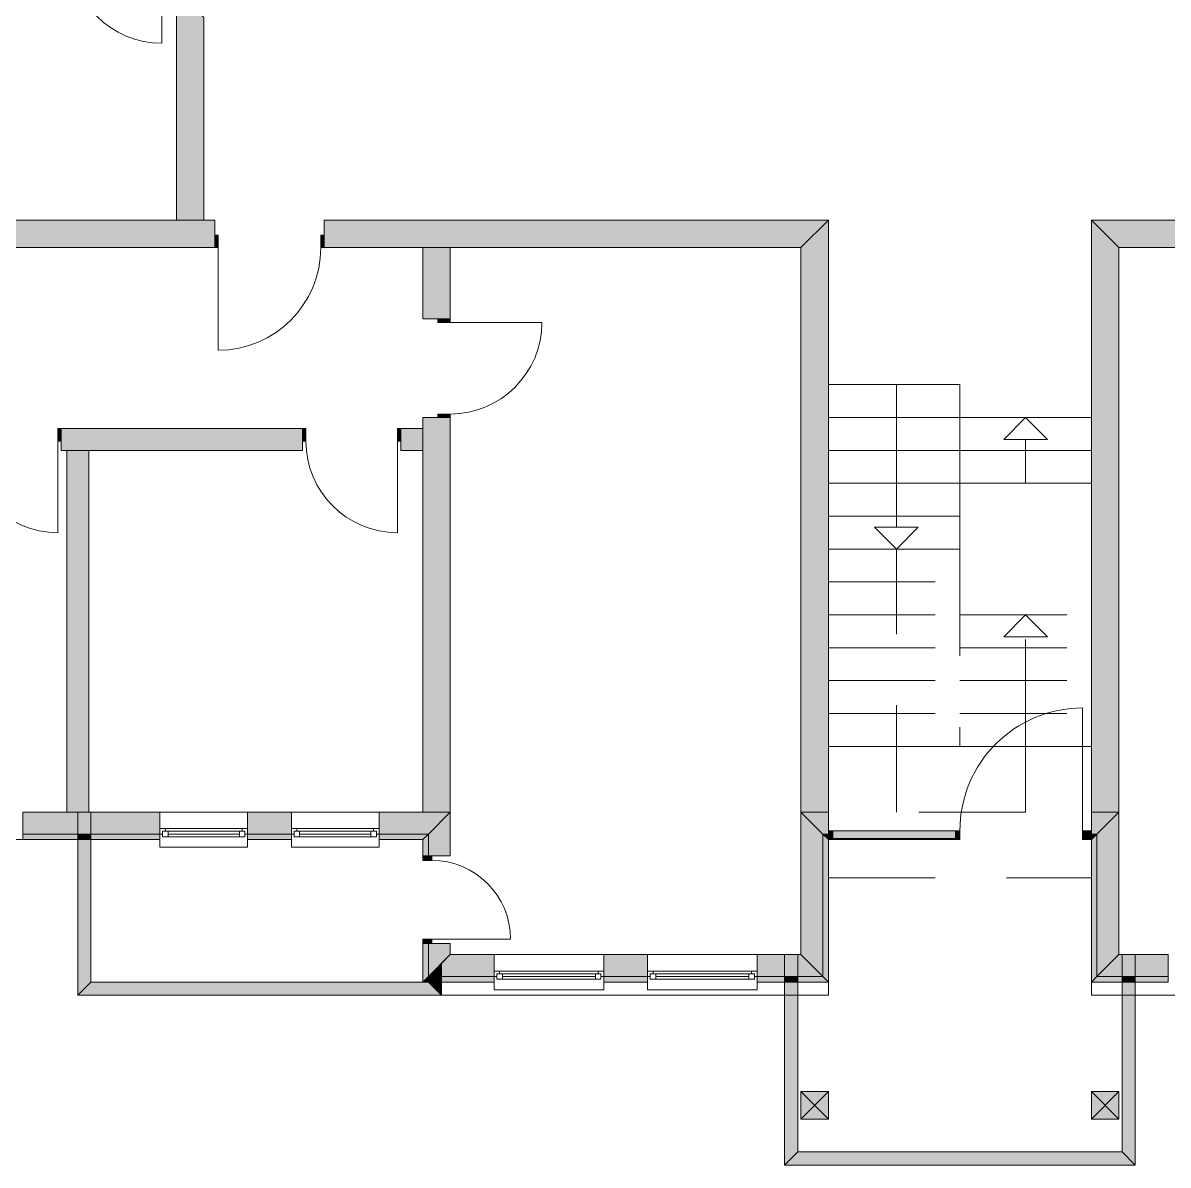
# Model space of a CAD drawing. Header units: feet. Extents: x 2583673 to 2624673, y -122443 to -93743.
# Drawn here: x 2597846 to 2601249, y -110501 to -107108 of the extents above; entities that cross this region are included whole.
import ezdxf

# ---------------------------------------------------------------- set-up
doc = ezdxf.new("R2010")
doc.units = ezdxf.units.FT
doc.header["$MEASUREMENT"] = 0
doc.linetypes.add('Long Dashed', pattern=[529.166651, 317.499995, -211.666656])
for name, color, linetype, lineweight in [('Columns_Pen_No__1', 7, 'Continuous', 5), ('Exterior walls_Pen_No__1', 7, 'Continuous', 5), ('Shell - Roof_Pen_No__1', 7, 'Continuous', 5), ('Structural - Bearing_Pen_No__1', 7, 'Continuous', 5)]:
    doc.layers.add(name, color=color, linetype=linetype, lineweight=lineweight)
doc.layers.add('Shell - Roof', color=7, linetype='Continuous')
doc.layers.add('Structural - Bearing_Pen_No__89', color=7, linetype='Continuous', lineweight=5, true_color=0x71cebe)

# ---------------------------------------------------------------- blocks, each defined once
blk = doc.blocks.new('Line_1', base_point=(2600825.3, -108476.1))
at = {"layer": 'Shell - Roof_Pen_No__1', "color": 7, "linetype": 'Continuous', "lineweight": 5}
for p, q in [((2600825.3, -108280.7), (2600760.2, -108345.9)), ((2600825.3, -108280.7), (2600890.5, -108345.9)), ((2600890.5, -108345.9), (2600760.2, -108345.9)), ((2600825.3, -108476.1), (2600825.3, -108345.9))]:
    blk.add_line(p, q, dxfattribs=at)
blk = doc.blocks.new('Line_2', base_point=(2600441.2, -108183))
at = {"layer": 'Shell - Roof_Pen_No__1', "color": 7, "linetype": 'Continuous', "lineweight": 5}
for p, q in [((2600441.2, -108183), (2600441.2, -108606.4)), ((2600441.2, -108671.5), (2600376.1, -108606.4)), ((2600376.1, -108606.4), (2600506.3, -108606.4)), ((2600441.2, -108671.5), (2600506.3, -108606.4))]:
    blk.add_line(p, q, dxfattribs=at)
blk = doc.blocks.new('Line_3', base_point=(2600825.3, -109257.6))
at = {"layer": 'Shell - Roof_Pen_No__1', "color": 7, "linetype": 'Continuous', "lineweight": 5}
for p, q in [((2600825.3, -108866.9), (2600760.2, -108932)), ((2600825.3, -108866.9), (2600890.5, -108932)), ((2600890.5, -108932), (2600760.2, -108932))]:
    blk.add_line(p, q, dxfattribs=at)
at = {"layer": 'Shell - Roof_Pen_No__1', "color": 7, "linetype": 'Long Dashed', "lineweight": 5}
blk.add_line((2600825.3, -109257.6), (2600825.3, -108932), dxfattribs=at)

msp = doc.modelspace()

# ---------------------------------------------------------------- hatches: boundary and pattern name
at = {"layer": 'Columns_Pen_No__1', "linetype": 'Continuous', "lineweight": 5}
for points in [[(2600157.8, -110364.7), (2600239.2, -110364.7), (2600239.2, -110283.3), (2600157.8, -110283.3)], [(2601020.7, -110364.7), (2601102.1, -110364.7), (2601102.1, -110283.3), (2601020.7, -110283.3)]]:
    msp.add_hatch(color=7, dxfattribs=at).paths.add_polyline_path(points)
at = {"layer": 'Exterior walls_Pen_No__1', "linetype": 'Continuous', "lineweight": 5}
for points in [[(2598301.8, -107010.8), (2598301.8, -107694.6), (2598383.2, -107694.6), (2598383.2, -107092.2)], [(2597064.4, -107694.6), (2597064.4, -107776), (2598415.7, -107776), (2598415.7, -107694.6)], [(2598741.4, -107694.6), (2598741.4, -107776), (2600157.8, -107776), (2600239.2, -107694.6)], [(2600239.2, -109453), (2600239.2, -107694.6), (2600157.8, -107776), (2600157.8, -109453)], [(2601102.1, -109453), (2601102.1, -107776), (2601020.7, -107694.6), (2601020.7, -109453)], [(2601020.7, -107694.6), (2601102.1, -107776), (2602518.6, -107776), (2602518.6, -107694.6)], [(2598415.7, -107776), (2598426.2, -107776), (2598426.2, -107738.6), (2598415.7, -107738.6)], [(2598741.4, -107738.6), (2598730.9, -107738.6), (2598730.9, -107776), (2598741.4, -107776)], [(2599115.8, -107776), (2599034.4, -107776), (2599034.4, -107987.7), (2599115.8, -107987.7)], [(2599115.8, -107987.7), (2599078.4, -107987.7), (2599078.4, -107998.1), (2599115.8, -107998.1)], [(2599078.4, -108280.7), (2599115.8, -108280.7), (2599115.8, -108270.3), (2599078.4, -108270.3)], [(2599115.8, -108280.7), (2599034.4, -108280.7), (2599034.4, -109453), (2599115.8, -109453)], [(2597959.9, -108350.7), (2597959.9, -108313.3), (2597949.4, -108313.3), (2597949.4, -108350.7)], [(2597959.9, -108313.3), (2597959.9, -108378.4), (2598676.2, -108378.4), (2598676.2, -108313.3)], [(2598676.2, -108313.3), (2598676.2, -108350.7), (2598686.7, -108350.7), (2598686.7, -108313.3)], [(2598969.3, -108350.7), (2598969.3, -108313.3), (2598958.9, -108313.3), (2598958.9, -108350.7)], [(2598969.3, -108313.3), (2598969.3, -108378.4), (2599034.4, -108378.4), (2599034.4, -108313.3)], [(2597976.1, -108378.4), (2597976.1, -109453), (2598041.3, -109453), (2598041.3, -108378.4)], [(2598008.7, -109453), (2597845.9, -109453), (2597845.9, -109501.8), (2597845.9, -109518.1), (2598008.7, -109518.1)], [(2598047.8, -109453), (2598008.7, -109453), (2598008.7, -109518.1), (2598047.8, -109518.1)], [(2598047.8, -109453), (2598047.8, -109518.1), (2598253, -109518.1), (2598253, -109501.8), (2598253, -109453)], [(2598513.5, -109453), (2598513.5, -109501.8), (2598513.5, -109518.1), (2598643.7, -109518.1), (2598643.7, -109501.8), (2598643.7, -109453)], [(2598904.2, -109501.8), (2598904.2, -109518.1), (2599050.7, -109518.1), (2599115.8, -109453), (2598904.2, -109453)], [(2599115.8, -109453), (2599050.7, -109518.1), (2599050.7, -109583.2), (2599115.8, -109583.2)], [(2600222.9, -109941.4), (2600222.9, -109518.1), (2600157.8, -109453), (2600157.8, -109876.3)], [(2600157.8, -109453), (2600222.9, -109518.1), (2600239.2, -109518.1), (2600239.2, -109453)], [(2601020.7, -109453), (2601020.7, -109518.1), (2601037, -109518.1), (2601102.1, -109453)], [(2601037, -109518.1), (2601037, -109941.4), (2601102.1, -109876.3), (2601102.1, -109453)], [(2597845.9, -109518.1), (2597845.9, -109534.4), (2598008.7, -109534.4), (2598008.7, -109518.1)], [(2598047.8, -109518.1), (2598008.7, -109518.1), (2598008.7, -109534.4), (2598047.8, -109534.4)], [(2598047.8, -109957.7), (2598047.8, -109534.4), (2598008.7, -109534.4), (2598008.7, -109996.8)], [(2598047.8, -109534.4), (2598253, -109534.4), (2598253, -109518.1), (2598047.8, -109518.1)], [(2598513.5, -109534.4), (2598643.7, -109534.4), (2598643.7, -109518.1), (2598513.5, -109518.1)], [(2598904.2, -109534.4), (2599034.4, -109534.4), (2599050.7, -109518.1), (2598904.2, -109518.1)], [(2599034.4, -109534.4), (2599034.4, -109583.2), (2599050.7, -109583.2), (2599050.7, -109518.1)], [(2600239.2, -109957.7), (2600239.2, -109534.4), (2600222.9, -109518.1), (2600222.9, -109941.4)], [(2600239.2, -109518.1), (2600222.9, -109518.1), (2600239.2, -109534.4)], [(2600239.2, -109534.4), (2600252.3, -109534.4), (2600252.3, -109508.3), (2600239.2, -109508.3)], [(2600252.3, -109531.1), (2600616.9, -109531.1), (2600616.9, -109508.3), (2600252.3, -109508.3)], [(2600252.3, -109534.4), (2600616.9, -109534.4), (2600616.9, -109531.1), (2600252.3, -109531.1)], [(2600616.9, -109508.3), (2600616.9, -109534.4), (2600629.9, -109534.4), (2600629.9, -109529.6), (2600629.9, -109521.4), (2600629.9, -109508.3)], [(2600994.6, -109508.3), (2600994.6, -109521.4), (2600994.6, -109529.6), (2600994.6, -109534.4), (2601007.7, -109534.4), (2601007.7, -109508.3)], [(2601007.7, -109531.1), (2601007.7, -109508.3), (2601007.7, -109508.3), (2601007.7, -109531.1)], [(2601007.7, -109534.4), (2601020.7, -109534.4), (2601020.7, -109508.3), (2601007.7, -109508.3)], [(2601007.7, -109534.4), (2601007.7, -109531.1), (2601007.7, -109531.1), (2601007.7, -109534.4)], [(2601037, -109518.1), (2601020.7, -109518.1), (2601020.7, -109534.4)], [(2601020.7, -109534.4), (2601020.7, -109957.7), (2601037, -109941.4), (2601037, -109518.1)], [(2599034.4, -109583.2), (2599034.4, -109596.3), (2599060.5, -109596.3), (2599060.5, -109583.2)], [(2599034.4, -109830.7), (2599034.4, -109843.7), (2599060.5, -109843.7), (2599060.5, -109830.7)], [(2599034.4, -109957.7), (2599050.7, -109941.4), (2599050.7, -109843.7), (2599034.4, -109843.7)], [(2599050.7, -109843.7), (2599050.7, -109941.4), (2599115.8, -109876.3), (2599115.8, -109843.7)], [(2599050.7, -109941.4), (2599089.8, -109941.4), (2599089.8, -109902.3)], [(2599089.8, -109902.3), (2599089.8, -109941.4), (2599246.1, -109941.4), (2599246.1, -109925.1), (2599246.1, -109876.3), (2599115.8, -109876.3)], [(2599571.7, -109941.4), (2599701.9, -109941.4), (2599701.9, -109925.1), (2599701.9, -109876.3), (2599571.7, -109876.3), (2599571.7, -109925.1)], [(2600027.6, -109876.3), (2600027.6, -109925.1), (2600027.6, -109941.4), (2600109, -109941.4), (2600109, -109876.3)], [(2600148.1, -109876.3), (2600109, -109876.3), (2600109, -109941.4), (2600148.1, -109941.4)], [(2600148.1, -109941.4), (2600222.9, -109941.4), (2600157.8, -109876.3), (2600148.1, -109876.3)], [(2601111.9, -109876.3), (2601102.1, -109876.3), (2601037, -109941.4), (2601111.9, -109941.4)], [(2601151, -109876.3), (2601111.9, -109876.3), (2601111.9, -109941.4), (2601151, -109941.4)], [(2601151, -109876.3), (2601151, -109941.4), (2601248.7, -109941.4), (2601248.7, -109925.1), (2601248.7, -109876.3)], [(2599050.7, -109941.4), (2599034.4, -109957.7), (2599050.7, -109957.7)], [(2599089.8, -109941.4), (2599050.7, -109941.4), (2599050.7, -109957.7), (2599089.8, -109957.7)], [(2599089.8, -109941.4), (2599089.8, -109957.7), (2599246.1, -109957.7), (2599246.1, -109941.4)], [(2599571.7, -109941.4), (2599571.7, -109957.7), (2599701.9, -109957.7), (2599701.9, -109941.4)], [(2600027.6, -109957.7), (2600109, -109957.7), (2600109, -109941.4), (2600027.6, -109941.4)], [(2600148.1, -109941.4), (2600109, -109941.4), (2600109, -109957.7), (2600148.1, -109957.7)], [(2600148.1, -109957.7), (2600239.2, -109957.7), (2600222.9, -109941.4), (2600148.1, -109941.4)], [(2601111.9, -109941.4), (2601037, -109941.4), (2601020.7, -109957.7), (2601111.9, -109957.7)], [(2601151, -109941.4), (2601111.9, -109941.4), (2601111.9, -109957.7), (2601151, -109957.7)], [(2601151, -109941.4), (2601151, -109957.7), (2601248.7, -109957.7), (2601248.7, -109941.4)], [(2599050.7, -109957.7), (2598047.8, -109957.7), (2598008.7, -109996.8), (2599089.8, -109996.8)], [(2599050.7, -109957.7), (2599089.8, -109996.8), (2599089.8, -109957.7)], [(2600109, -109957.7), (2600109, -110501.5), (2600148.1, -110462.4), (2600148.1, -109957.7)], [(2601151, -110501.5), (2601151, -109957.7), (2601111.9, -109957.7), (2601111.9, -110462.4)], [(2600148.1, -110462.4), (2601111.9, -110462.4), (2601151, -110501.5), (2600109, -110501.5)]]:
    msp.add_hatch(color=7, dxfattribs=at).paths.add_polyline_path(points)

# ---------------------------------------------------------------- linework, layer by layer
at = {"layer": 'Columns_Pen_No__1', "color": 7, "linetype": 'Continuous', "lineweight": 5}
for p, q in [((2600157.8, -110364.7), (2600239.2, -110283.3)), ((2600239.2, -110364.7), (2600157.8, -110283.3)), ((2601020.7, -110364.7), (2601102.1, -110283.3)), ((2601102.1, -110364.7), (2601020.7, -110283.3))]:
    msp.add_line(p, q, dxfattribs=at)
at = {"layer": 'Columns_Pen_No__1', "color": 7, "linetype": 'Continuous', "lineweight": 5, "flags": 128}
for points in [[(2600157.8, -110364.7), (2600239.2, -110364.7), (2600239.2, -110283.3), (2600157.8, -110283.3)], [(2601020.7, -110364.7), (2601102.1, -110364.7), (2601102.1, -110283.3), (2601020.7, -110283.3)]]:
    msp.add_lwpolyline(points, close=True, dxfattribs=at)
at = {"layer": 'Columns_Pen_No__1', "color": 7, "linetype": 'Continuous', "lineweight": 5}
for points in [[(2600157.8, -110364.7), (2600239.2, -110364.7), (2600239.2, -110283.3), (2600157.8, -110283.3)], [(2601020.7, -110364.7), (2601102.1, -110364.7), (2601102.1, -110283.3), (2601020.7, -110283.3)]]:
    msp.add_lwpolyline(points, close=True, dxfattribs=at)
at = {"layer": 'Exterior walls_Pen_No__1', "color": 7, "linetype": 'Continuous', "lineweight": 5}
for p, q in [((2598258.8, -106896.8), (2598258.8, -107169.1)), ((2598415.7, -107738.6), (2598415.7, -107694.6)), ((2598415.7, -107738.6), (2598415.7, -107694.6)), ((2598741.4, -107738.6), (2598741.4, -107694.6)), ((2598741.4, -107738.6), (2598741.4, -107694.6)), ((2598415.7, -107776), (2598415.7, -107738.6)), ((2598426.2, -107738.6), (2598415.7, -107738.6)), ((2598415.7, -107738.6), (2598415.7, -107776)), ((2598415.7, -107776), (2598415.7, -107738.6)), ((2598415.7, -107776), (2598415.7, -107738.6)), ((2598426.2, -107776), (2598426.2, -107738.6)), ((2598741.4, -107738.6), (2598730.9, -107738.6)), ((2598730.9, -107738.6), (2598730.9, -107776)), ((2598741.4, -107776), (2598741.4, -107738.6)), ((2598741.4, -107776), (2598741.4, -107738.6)), ((2598741.4, -107776), (2598741.4, -107738.6)), ((2598741.4, -107776), (2598741.4, -107738.6)), ((2598415.7, -107776), (2598426.2, -107776)), ((2598426.2, -107776), (2598426.2, -108080.8)), ((2598730.9, -107776), (2598741.4, -107776)), ((2599078.4, -107987.7), (2599034.4, -107987.7)), ((2599078.4, -107987.7), (2599034.4, -107987.7)), ((2599115.8, -107987.7), (2599078.4, -107987.7)), ((2599078.4, -107998.1), (2599078.4, -107987.7)), ((2599078.4, -107987.7), (2599115.8, -107987.7)), ((2599115.8, -107987.7), (2599078.4, -107987.7)), ((2599115.8, -107987.7), (2599078.4, -107987.7)), ((2599115.8, -107998.1), (2599078.4, -107998.1)), ((2599115.8, -107987.7), (2599115.8, -107998.1)), ((2599115.8, -107998.1), (2599388, -107998.1)), ((2599078.4, -108280.7), (2599078.4, -108270.3)), ((2599078.4, -108270.3), (2599115.8, -108270.3)), ((2599115.8, -108270.3), (2599115.8, -108280.7)), ((2599078.4, -108280.7), (2599034.4, -108280.7)), ((2599078.4, -108280.7), (2599034.4, -108280.7)), ((2599115.8, -108280.7), (2599078.4, -108280.7)), ((2599115.8, -108280.7), (2599078.4, -108280.7)), ((2599115.8, -108280.7), (2599078.4, -108280.7)), ((2599115.8, -108280.7), (2599078.4, -108280.7)), ((2597949.4, -108350.7), (2597949.4, -108313.3)), ((2597949.4, -108313.3), (2597959.9, -108313.3)), ((2597959.9, -108313.3), (2597959.9, -108350.7)), ((2597959.9, -108313.3), (2597959.9, -108350.7)), ((2597959.9, -108313.3), (2597959.9, -108350.7)), ((2597959.9, -108313.3), (2597959.9, -108350.7)), ((2598676.2, -108313.3), (2598676.2, -108350.7)), ((2598676.2, -108313.3), (2598686.7, -108313.3)), ((2598676.2, -108350.7), (2598676.2, -108313.3)), ((2598676.2, -108313.3), (2598676.2, -108350.7)), ((2598676.2, -108313.3), (2598676.2, -108350.7)), ((2598686.7, -108313.3), (2598686.7, -108350.7)), ((2598958.9, -108350.7), (2598958.9, -108313.3)), ((2598958.9, -108313.3), (2598969.3, -108313.3)), ((2598969.3, -108313.3), (2598969.3, -108350.7)), ((2598969.3, -108313.3), (2598969.3, -108350.7)), ((2598969.3, -108313.3), (2598969.3, -108350.7)), ((2598969.3, -108313.3), (2598969.3, -108350.7)), ((2597959.9, -108350.7), (2597949.4, -108350.7)), ((2597949.4, -108350.7), (2597949.4, -108623)), ((2597959.9, -108350.7), (2597959.9, -108378.4)), ((2597959.9, -108350.7), (2597959.9, -108378.4)), ((2598676.2, -108350.7), (2598676.2, -108378.4)), ((2598686.7, -108350.7), (2598676.2, -108350.7)), ((2598676.2, -108350.7), (2598676.2, -108378.4)), ((2598969.3, -108350.7), (2598958.9, -108350.7)), ((2598958.9, -108350.7), (2598958.9, -108623)), ((2598969.3, -108350.7), (2598969.3, -108378.4)), ((2598969.3, -108350.7), (2598969.3, -108378.4)), ((2600994.6, -109508.3), (2600994.6, -109143.6)), ((2598253, -109501.8), (2598253, -109453)), ((2598513.5, -109453), (2598253, -109453)), ((2598253, -109501.8), (2598253, -109453)), ((2598513.5, -109501.8), (2598513.5, -109453)), ((2598513.5, -109501.8), (2598513.5, -109453)), ((2598643.7, -109501.8), (2598643.7, -109453)), ((2598904.2, -109453), (2598643.7, -109453)), ((2598643.7, -109501.8), (2598643.7, -109453)), ((2598904.2, -109501.8), (2598904.2, -109453)), ((2598904.2, -109501.8), (2598904.2, -109453)), ((2600239.2, -109508.3), (2600239.2, -109453)), ((2600239.2, -109508.3), (2600239.2, -109453)), ((2601020.7, -109508.3), (2601020.7, -109453)), ((2601020.7, -109508.3), (2601020.7, -109453)), ((2597845.9, -109518.1), (2598008.7, -109518.1)), ((2598008.7, -109518.1), (2598008.7, -109534.4)), ((2598008.7, -109518.1), (2598008.7, -109534.4)), ((2598047.8, -109534.4), (2598047.8, -109518.1)), ((2598047.8, -109518.1), (2598253, -109518.1)), ((2598047.8, -109534.4), (2598047.8, -109518.1)), ((2598253, -109518.1), (2598253, -109501.8)), ((2598253, -109501.8), (2598269.3, -109501.8)), ((2598253, -109518.1), (2598253, -109501.8)), ((2598253, -109518.1), (2598253, -109501.8)), ((2598253, -109534.4), (2598253, -109518.1)), ((2598261.1, -109518.1), (2598253, -109518.1)), ((2598253, -109534.4), (2598253, -109518.1)), ((2598253, -109557.2), (2598253, -109534.4)), ((2598269.3, -109510), (2598261.1, -109510)), ((2598261.1, -109510), (2598261.1, -109518.1)), ((2598261.1, -109510), (2598277.4, -109510)), ((2598261.1, -109526.2), (2598261.1, -109510)), ((2598277.4, -109526.2), (2598261.1, -109526.2)), ((2598269.3, -109501.8), (2598269.3, -109510)), ((2598269.3, -109501.8), (2598497.2, -109501.8)), ((2598277.4, -109510), (2598277.4, -109526.2)), ((2598277.4, -109510), (2598489.1, -109510)), ((2598489.1, -109518.1), (2598277.4, -109518.1)), ((2598489.1, -109526.2), (2598277.4, -109526.2)), ((2598489.1, -109526.2), (2598277.4, -109526.2)), ((2598489.1, -109526.2), (2598489.1, -109510)), ((2598489.1, -109510), (2598505.3, -109510)), ((2598505.3, -109526.2), (2598489.1, -109526.2)), ((2598497.2, -109510), (2598497.2, -109501.8)), ((2598497.2, -109501.8), (2598513.5, -109501.8)), ((2598505.3, -109510), (2598497.2, -109510)), ((2598505.3, -109518.1), (2598505.3, -109510)), ((2598505.3, -109510), (2598505.3, -109526.2)), ((2598513.5, -109518.1), (2598505.3, -109518.1)), ((2598513.5, -109518.1), (2598513.5, -109501.8)), ((2598513.5, -109518.1), (2598513.5, -109501.8)), ((2598513.5, -109518.1), (2598513.5, -109501.8)), ((2598513.5, -109518.1), (2598643.7, -109518.1)), ((2598513.5, -109534.4), (2598513.5, -109518.1)), ((2598513.5, -109534.4), (2598513.5, -109518.1)), ((2598513.5, -109534.4), (2598513.5, -109557.2)), ((2598643.7, -109518.1), (2598643.7, -109501.8)), ((2598643.7, -109501.8), (2598660, -109501.8)), ((2598643.7, -109518.1), (2598643.7, -109501.8)), ((2598643.7, -109518.1), (2598643.7, -109501.8)), ((2598643.7, -109534.4), (2598643.7, -109518.1)), ((2598651.9, -109518.1), (2598643.7, -109518.1)), ((2598643.7, -109534.4), (2598643.7, -109518.1)), ((2598643.7, -109557.2), (2598643.7, -109534.4)), ((2598660, -109510), (2598651.9, -109510)), ((2598651.9, -109510), (2598651.9, -109518.1)), ((2598651.9, -109510), (2598668.2, -109510)), ((2598651.9, -109526.2), (2598651.9, -109510)), ((2598668.2, -109526.2), (2598651.9, -109526.2)), ((2598660, -109501.8), (2598660, -109510)), ((2598660, -109501.8), (2598888, -109501.8)), ((2598668.2, -109510), (2598668.2, -109526.2)), ((2598668.2, -109510), (2598879.8, -109510)), ((2598879.8, -109518.1), (2598668.2, -109518.1)), ((2598879.8, -109526.2), (2598668.2, -109526.2)), ((2598879.8, -109526.2), (2598668.2, -109526.2)), ((2598879.8, -109526.2), (2598879.8, -109510)), ((2598879.8, -109510), (2598896.1, -109510)), ((2598896.1, -109526.2), (2598879.8, -109526.2)), ((2598888, -109510), (2598888, -109501.8)), ((2598888, -109501.8), (2598904.2, -109501.8)), ((2598896.1, -109510), (2598888, -109510)), ((2598896.1, -109518.1), (2598896.1, -109510)), ((2598896.1, -109510), (2598896.1, -109526.2)), ((2598904.2, -109518.1), (2598896.1, -109518.1)), ((2598904.2, -109518.1), (2598904.2, -109501.8)), ((2598904.2, -109518.1), (2598904.2, -109501.8)), ((2598904.2, -109518.1), (2598904.2, -109501.8)), ((2598904.2, -109518.1), (2599050.7, -109518.1)), ((2598904.2, -109534.4), (2598904.2, -109518.1)), ((2598904.2, -109534.4), (2598904.2, -109518.1)), ((2598904.2, -109534.4), (2598904.2, -109557.2)), ((2599050.7, -109518.1), (2599050.7, -109583.2)), ((2600222.9, -109941.4), (2600222.9, -109518.1)), ((2600222.9, -109518.1), (2600239.2, -109518.1)), ((2600239.2, -109518.1), (2600239.2, -109508.3)), ((2600239.2, -109508.3), (2600629.9, -109508.3)), ((2600239.2, -109534.4), (2600239.2, -109508.3)), ((2600239.2, -109508.3), (2600252.3, -109508.3)), ((2600239.2, -109518.1), (2600239.2, -109508.3)), ((2600239.2, -109518.1), (2600239.2, -109508.3)), ((2600239.2, -109534.4), (2600239.2, -109518.1)), ((2600239.2, -109534.4), (2600239.2, -109518.1)), ((2600239.2, -109534.4), (2600239.2, -109518.1)), ((2600239.2, -109534.4), (2600629.9, -109534.4)), ((2600252.3, -109534.4), (2600239.2, -109534.4)), ((2600252.3, -109508.3), (2600252.3, -109534.4)), ((2600616.9, -109508.3), (2600616.9, -109534.4)), ((2600629.9, -109508.3), (2600616.9, -109508.3)), ((2600616.9, -109534.4), (2600629.9, -109534.4)), ((2600629.9, -109521.4), (2600629.9, -109508.3)), ((2600629.9, -109529.6), (2600629.9, -109521.4)), ((2600629.9, -109534.4), (2600629.9, -109529.6)), ((2601020.7, -109508.3), (2600994.6, -109508.3)), ((2600994.6, -109508.3), (2600994.6, -109521.4)), ((2601007.7, -109508.3), (2600994.6, -109508.3)), ((2600994.6, -109521.4), (2600994.6, -109529.6)), ((2600994.6, -109529.6), (2600994.6, -109534.4)), ((2601020.7, -109534.4), (2600994.6, -109534.4)), ((2600994.6, -109534.4), (2601007.7, -109534.4)), ((2601007.7, -109534.4), (2601007.7, -109508.3)), ((2601007.7, -109534.4), (2601007.7, -109508.3)), ((2601007.7, -109508.3), (2601020.7, -109508.3)), ((2601020.7, -109534.4), (2601007.7, -109534.4)), ((2601020.7, -109518.1), (2601020.7, -109508.3)), ((2601020.7, -109508.3), (2601020.7, -109534.4)), ((2601020.7, -109518.1), (2601020.7, -109508.3)), ((2601020.7, -109518.1), (2601020.7, -109508.3)), ((2601020.7, -109518.1), (2601037, -109518.1)), ((2601020.7, -109534.4), (2601020.7, -109518.1)), ((2601020.7, -109534.4), (2601020.7, -109518.1)), ((2601020.7, -109534.4), (2601020.7, -109518.1)), ((2601037, -109518.1), (2601037, -109941.4)), ((2598513.5, -109557.2), (2598253, -109557.2)), ((2598904.2, -109557.2), (2598643.7, -109557.2)), ((2599034.4, -109583.2), (2599050.7, -109583.2)), ((2599034.4, -109583.2), (2599060.5, -109583.2)), ((2599034.4, -109596.3), (2599034.4, -109583.2)), ((2599034.4, -109583.2), (2599050.7, -109583.2)), ((2599034.4, -109583.2), (2599050.7, -109583.2)), ((2599060.5, -109596.3), (2599034.4, -109596.3)), ((2599050.7, -109583.2), (2599060.5, -109583.2)), ((2599050.7, -109583.2), (2599060.5, -109583.2)), ((2599050.7, -109583.2), (2599060.5, -109583.2)), ((2599060.5, -109583.2), (2599115.8, -109583.2)), ((2599060.5, -109583.2), (2599060.5, -109596.3)), ((2599060.5, -109583.2), (2599115.8, -109583.2)), ((2599034.4, -109830.7), (2599060.5, -109830.7)), ((2599034.4, -109843.7), (2599034.4, -109830.7)), ((2599060.5, -109830.7), (2599060.5, -109843.7)), ((2599060.5, -109830.7), (2599294.9, -109830.7)), ((2599034.4, -109843.7), (2599050.7, -109843.7)), ((2599060.5, -109843.7), (2599034.4, -109843.7)), ((2599034.4, -109843.7), (2599050.7, -109843.7)), ((2599034.4, -109843.7), (2599050.7, -109843.7)), ((2599050.7, -109843.7), (2599050.7, -109941.4)), ((2599050.7, -109843.7), (2599060.5, -109843.7)), ((2599050.7, -109843.7), (2599060.5, -109843.7)), ((2599050.7, -109843.7), (2599060.5, -109843.7)), ((2599060.5, -109843.7), (2599115.8, -109843.7)), ((2599060.5, -109843.7), (2599115.8, -109843.7)), ((2599246.1, -109925.1), (2599246.1, -109876.3)), ((2599246.1, -109876.3), (2599571.7, -109876.3)), ((2599246.1, -109925.1), (2599246.1, -109876.3)), ((2599571.7, -109925.1), (2599571.7, -109876.3)), ((2599571.7, -109925.1), (2599571.7, -109876.3)), ((2599701.9, -109925.1), (2599701.9, -109876.3)), ((2599701.9, -109876.3), (2600027.6, -109876.3)), ((2599701.9, -109925.1), (2599701.9, -109876.3)), ((2600027.6, -109925.1), (2600027.6, -109876.3)), ((2600027.6, -109925.1), (2600027.6, -109876.3)), ((2599050.7, -109941.4), (2599050.7, -109957.7)), ((2599050.7, -109941.4), (2599050.7, -109957.7)), ((2599089.8, -109957.7), (2599089.8, -109941.4)), ((2599089.8, -109941.4), (2599246.1, -109941.4)), ((2599089.8, -109957.7), (2599089.8, -109941.4)), ((2599246.1, -109941.4), (2599246.1, -109925.1)), ((2599262.4, -109925.1), (2599246.1, -109925.1)), ((2599246.1, -109941.4), (2599246.1, -109925.1)), ((2599246.1, -109941.4), (2599246.1, -109925.1)), ((2599246.1, -109957.7), (2599246.1, -109941.4)), ((2599246.1, -109941.4), (2599254.2, -109941.4)), ((2599246.1, -109957.7), (2599246.1, -109941.4)), ((2599254.2, -109941.4), (2599254.2, -109933.3)), ((2599254.2, -109933.3), (2599262.4, -109933.3)), ((2599270.5, -109933.3), (2599254.2, -109933.3)), ((2599254.2, -109933.3), (2599254.2, -109949.6)), ((2599262.4, -109933.3), (2599262.4, -109925.1)), ((2599555.4, -109925.1), (2599262.4, -109925.1)), ((2599270.5, -109949.6), (2599270.5, -109933.3)), ((2599547.3, -109933.3), (2599270.5, -109933.3)), ((2599270.5, -109941.4), (2599547.3, -109941.4)), ((2599563.6, -109933.3), (2599547.3, -109933.3)), ((2599547.3, -109933.3), (2599547.3, -109949.6)), ((2599571.7, -109925.1), (2599555.4, -109925.1)), ((2599555.4, -109925.1), (2599555.4, -109933.3)), ((2599555.4, -109933.3), (2599563.6, -109933.3)), ((2599563.6, -109933.3), (2599563.6, -109941.4)), ((2599563.6, -109949.6), (2599563.6, -109933.3)), ((2599563.6, -109941.4), (2599571.7, -109941.4)), ((2599571.7, -109941.4), (2599571.7, -109925.1)), ((2599571.7, -109941.4), (2599571.7, -109925.1)), ((2599571.7, -109941.4), (2599571.7, -109925.1)), ((2599571.7, -109941.4), (2599701.9, -109941.4)), ((2599571.7, -109957.7), (2599571.7, -109941.4)), ((2599571.7, -109957.7), (2599571.7, -109941.4)), ((2599701.9, -109941.4), (2599701.9, -109925.1)), ((2599718.2, -109925.1), (2599701.9, -109925.1)), ((2599701.9, -109941.4), (2599701.9, -109925.1)), ((2599701.9, -109941.4), (2599701.9, -109925.1)), ((2599701.9, -109957.7), (2599701.9, -109941.4)), ((2599701.9, -109941.4), (2599710.1, -109941.4)), ((2599701.9, -109957.7), (2599701.9, -109941.4)), ((2599710.1, -109941.4), (2599710.1, -109933.3)), ((2599710.1, -109933.3), (2599718.2, -109933.3)), ((2599726.4, -109933.3), (2599710.1, -109933.3)), ((2599710.1, -109933.3), (2599710.1, -109949.6)), ((2599718.2, -109933.3), (2599718.2, -109925.1)), ((2600011.3, -109925.1), (2599718.2, -109925.1)), ((2599726.4, -109949.6), (2599726.4, -109933.3)), ((2600003.1, -109933.3), (2599726.4, -109933.3)), ((2599726.4, -109941.4), (2600003.1, -109941.4)), ((2600019.4, -109933.3), (2600003.1, -109933.3)), ((2600003.1, -109933.3), (2600003.1, -109949.6)), ((2600027.6, -109925.1), (2600011.3, -109925.1)), ((2600011.3, -109925.1), (2600011.3, -109933.3)), ((2600011.3, -109933.3), (2600019.4, -109933.3)), ((2600019.4, -109933.3), (2600019.4, -109941.4)), ((2600019.4, -109949.6), (2600019.4, -109933.3)), ((2600019.4, -109941.4), (2600027.6, -109941.4)), ((2600027.6, -109941.4), (2600027.6, -109925.1)), ((2600027.6, -109941.4), (2600027.6, -109925.1)), ((2600027.6, -109941.4), (2600027.6, -109925.1)), ((2600027.6, -109941.4), (2600109, -109941.4)), ((2600027.6, -109957.7), (2600027.6, -109941.4)), ((2600027.6, -109957.7), (2600027.6, -109941.4)), ((2600109, -109941.4), (2600109, -109957.7)), ((2600109, -109941.4), (2600109, -109957.7)), ((2600148.1, -109957.7), (2600148.1, -109941.4)), ((2600148.1, -109941.4), (2600222.9, -109941.4)), ((2600148.1, -109957.7), (2600148.1, -109941.4)), ((2601037, -109941.4), (2601111.9, -109941.4)), ((2601111.9, -109941.4), (2601111.9, -109957.7)), ((2601111.9, -109941.4), (2601111.9, -109957.7)), ((2601151, -109957.7), (2601151, -109941.4)), ((2601151, -109941.4), (2601248.7, -109941.4)), ((2601151, -109957.7), (2601151, -109941.4)), ((2599246.1, -109957.7), (2599246.1, -109980.5)), ((2599254.2, -109949.6), (2599270.5, -109949.6)), ((2599270.5, -109949.6), (2599547.3, -109949.6)), ((2599270.5, -109949.6), (2599547.3, -109949.6)), ((2599547.3, -109949.6), (2599563.6, -109949.6)), ((2599571.7, -109980.5), (2599571.7, -109957.7)), ((2599701.9, -109957.7), (2599701.9, -109980.5)), ((2599710.1, -109949.6), (2599726.4, -109949.6)), ((2599726.4, -109949.6), (2600003.1, -109949.6)), ((2599726.4, -109949.6), (2600003.1, -109949.6)), ((2600003.1, -109949.6), (2600019.4, -109949.6)), ((2600027.6, -109980.5), (2600027.6, -109957.7)), ((2599246.1, -109980.5), (2599571.7, -109980.5)), ((2599701.9, -109980.5), (2600027.6, -109980.5))]:
    msp.add_line(p, q, dxfattribs=at)
at = {"layer": 'Exterior walls_Pen_No__1', "color": 7, "linetype": 'Continuous', "lineweight": 5, "flags": 128}
for points in [[(2598301.8, -107010.8), (2598301.8, -107694.6), (2598383.2, -107694.6), (2598383.2, -107092.2)], [(2597064.4, -107694.6), (2597064.4, -107776), (2598415.7, -107776), (2598415.7, -107694.6)], [(2598741.4, -107694.6), (2598741.4, -107776), (2600157.8, -107776), (2600239.2, -107694.6)], [(2600239.2, -109453), (2600239.2, -107694.6), (2600157.8, -107776), (2600157.8, -109453)], [(2601102.1, -109453), (2601102.1, -107776), (2601020.7, -107694.6), (2601020.7, -109453)], [(2601020.7, -107694.6), (2601102.1, -107776), (2602518.6, -107776), (2602518.6, -107694.6)], [(2598415.7, -107776), (2598426.2, -107776), (2598426.2, -107738.6), (2598415.7, -107738.6)], [(2598741.4, -107738.6), (2598730.9, -107738.6), (2598730.9, -107776), (2598741.4, -107776)], [(2599115.8, -107776), (2599034.4, -107776), (2599034.4, -107987.7), (2599115.8, -107987.7)], [(2599115.8, -107987.7), (2599078.4, -107987.7), (2599078.4, -107998.1), (2599115.8, -107998.1)], [(2599078.4, -108280.7), (2599115.8, -108280.7), (2599115.8, -108270.3), (2599078.4, -108270.3)], [(2599115.8, -108280.7), (2599034.4, -108280.7), (2599034.4, -109453), (2599115.8, -109453)], [(2597959.9, -108350.7), (2597959.9, -108313.3), (2597949.4, -108313.3), (2597949.4, -108350.7)], [(2597959.9, -108313.3), (2597959.9, -108378.4), (2598676.2, -108378.4), (2598676.2, -108313.3)], [(2598676.2, -108313.3), (2598676.2, -108350.7), (2598686.7, -108350.7), (2598686.7, -108313.3)], [(2598969.3, -108350.7), (2598969.3, -108313.3), (2598958.9, -108313.3), (2598958.9, -108350.7)], [(2598969.3, -108313.3), (2598969.3, -108378.4), (2599034.4, -108378.4), (2599034.4, -108313.3)], [(2597976.1, -108378.4), (2597976.1, -109453), (2598041.3, -109453), (2598041.3, -108378.4)], [(2598008.7, -109453), (2597845.9, -109453), (2597845.9, -109501.8), (2597845.9, -109518.1), (2598008.7, -109518.1)], [(2598047.8, -109453), (2598008.7, -109453), (2598008.7, -109518.1), (2598047.8, -109518.1)], [(2598047.8, -109453), (2598047.8, -109518.1), (2598253, -109518.1), (2598253, -109501.8), (2598253, -109453)], [(2598513.5, -109453), (2598513.5, -109501.8), (2598513.5, -109518.1), (2598643.7, -109518.1), (2598643.7, -109501.8), (2598643.7, -109453)], [(2598904.2, -109501.8), (2598904.2, -109518.1), (2599050.7, -109518.1), (2599115.8, -109453), (2598904.2, -109453)], [(2599115.8, -109453), (2599050.7, -109518.1), (2599050.7, -109583.2), (2599115.8, -109583.2)], [(2600222.9, -109941.4), (2600222.9, -109518.1), (2600157.8, -109453), (2600157.8, -109876.3)], [(2600157.8, -109453), (2600222.9, -109518.1), (2600239.2, -109518.1), (2600239.2, -109453)], [(2601020.7, -109453), (2601020.7, -109518.1), (2601037, -109518.1), (2601102.1, -109453)], [(2601037, -109518.1), (2601037, -109941.4), (2601102.1, -109876.3), (2601102.1, -109453)], [(2597845.9, -109518.1), (2597845.9, -109534.4), (2598008.7, -109534.4), (2598008.7, -109518.1)], [(2598047.8, -109518.1), (2598008.7, -109518.1), (2598008.7, -109534.4), (2598047.8, -109534.4)], [(2598047.8, -109957.7), (2598047.8, -109534.4), (2598008.7, -109534.4), (2598008.7, -109996.8)], [(2598047.8, -109534.4), (2598253, -109534.4), (2598253, -109518.1), (2598047.8, -109518.1)], [(2598513.5, -109534.4), (2598643.7, -109534.4), (2598643.7, -109518.1), (2598513.5, -109518.1)], [(2598904.2, -109534.4), (2599034.4, -109534.4), (2599050.7, -109518.1), (2598904.2, -109518.1)], [(2599034.4, -109534.4), (2599034.4, -109583.2), (2599050.7, -109583.2), (2599050.7, -109518.1)], [(2600239.2, -109957.7), (2600239.2, -109534.4), (2600222.9, -109518.1), (2600222.9, -109941.4)], [(2600239.2, -109518.1), (2600222.9, -109518.1), (2600239.2, -109534.4)], [(2600239.2, -109534.4), (2600252.3, -109534.4), (2600252.3, -109508.3), (2600239.2, -109508.3)], [(2600252.3, -109531.1), (2600616.9, -109531.1), (2600616.9, -109508.3), (2600252.3, -109508.3)], [(2600252.3, -109534.4), (2600616.9, -109534.4), (2600616.9, -109531.1), (2600252.3, -109531.1)], [(2600616.9, -109508.3), (2600616.9, -109534.4), (2600629.9, -109534.4), (2600629.9, -109529.6), (2600629.9, -109521.4), (2600629.9, -109508.3)], [(2600994.6, -109508.3), (2600994.6, -109521.4), (2600994.6, -109529.6), (2600994.6, -109534.4), (2601007.7, -109534.4), (2601007.7, -109508.3)], [(2601007.7, -109531.1), (2601007.7, -109508.3), (2601007.7, -109508.3), (2601007.7, -109531.1)], [(2601007.7, -109534.4), (2601020.7, -109534.4), (2601020.7, -109508.3), (2601007.7, -109508.3)], [(2601007.7, -109534.4), (2601007.7, -109531.1), (2601007.7, -109531.1), (2601007.7, -109534.4)], [(2601037, -109518.1), (2601020.7, -109518.1), (2601020.7, -109534.4)], [(2601020.7, -109534.4), (2601020.7, -109957.7), (2601037, -109941.4), (2601037, -109518.1)], [(2599034.4, -109583.2), (2599034.4, -109596.3), (2599060.5, -109596.3), (2599060.5, -109583.2)], [(2599034.4, -109830.7), (2599034.4, -109843.7), (2599060.5, -109843.7), (2599060.5, -109830.7)], [(2599034.4, -109957.7), (2599050.7, -109941.4), (2599050.7, -109843.7), (2599034.4, -109843.7)], [(2599050.7, -109843.7), (2599050.7, -109941.4), (2599115.8, -109876.3), (2599115.8, -109843.7)], [(2599050.7, -109941.4), (2599089.8, -109941.4), (2599089.8, -109902.3)], [(2599089.8, -109902.3), (2599089.8, -109941.4), (2599246.1, -109941.4), (2599246.1, -109925.1), (2599246.1, -109876.3), (2599115.8, -109876.3)], [(2599571.7, -109941.4), (2599701.9, -109941.4), (2599701.9, -109925.1), (2599701.9, -109876.3), (2599571.7, -109876.3), (2599571.7, -109925.1)], [(2600027.6, -109876.3), (2600027.6, -109925.1), (2600027.6, -109941.4), (2600109, -109941.4), (2600109, -109876.3)], [(2600148.1, -109876.3), (2600109, -109876.3), (2600109, -109941.4), (2600148.1, -109941.4)], [(2600148.1, -109941.4), (2600222.9, -109941.4), (2600157.8, -109876.3), (2600148.1, -109876.3)], [(2601111.9, -109876.3), (2601102.1, -109876.3), (2601037, -109941.4), (2601111.9, -109941.4)], [(2601151, -109876.3), (2601111.9, -109876.3), (2601111.9, -109941.4), (2601151, -109941.4)], [(2601151, -109876.3), (2601151, -109941.4), (2601248.7, -109941.4), (2601248.7, -109925.1), (2601248.7, -109876.3)], [(2599050.7, -109941.4), (2599034.4, -109957.7), (2599050.7, -109957.7)], [(2599089.8, -109941.4), (2599050.7, -109941.4), (2599050.7, -109957.7), (2599089.8, -109957.7)], [(2599089.8, -109941.4), (2599089.8, -109957.7), (2599246.1, -109957.7), (2599246.1, -109941.4)], [(2599571.7, -109941.4), (2599571.7, -109957.7), (2599701.9, -109957.7), (2599701.9, -109941.4)], [(2600027.6, -109957.7), (2600109, -109957.7), (2600109, -109941.4), (2600027.6, -109941.4)], [(2600148.1, -109941.4), (2600109, -109941.4), (2600109, -109957.7), (2600148.1, -109957.7)], [(2600148.1, -109957.7), (2600239.2, -109957.7), (2600222.9, -109941.4), (2600148.1, -109941.4)], [(2601111.9, -109941.4), (2601037, -109941.4), (2601020.7, -109957.7), (2601111.9, -109957.7)], [(2601151, -109941.4), (2601111.9, -109941.4), (2601111.9, -109957.7), (2601151, -109957.7)], [(2601151, -109941.4), (2601151, -109957.7), (2601248.7, -109957.7), (2601248.7, -109941.4)], [(2599050.7, -109957.7), (2598047.8, -109957.7), (2598008.7, -109996.8), (2599089.8, -109996.8)], [(2599050.7, -109957.7), (2599089.8, -109996.8), (2599089.8, -109957.7)], [(2600109, -109957.7), (2600109, -110501.5), (2600148.1, -110462.4), (2600148.1, -109957.7)], [(2601151, -110501.5), (2601151, -109957.7), (2601111.9, -109957.7), (2601111.9, -110462.4)], [(2600148.1, -110462.4), (2601111.9, -110462.4), (2601151, -110501.5), (2600109, -110501.5)]]:
    msp.add_lwpolyline(points, close=True, dxfattribs=at)
at = {"layer": 'Exterior walls_Pen_No__1', "color": 7, "linetype": 'Continuous', "lineweight": 5}
for points in [[(2598301.8, -107010.8), (2598301.8, -107694.6)], [(2598383.2, -107694.6), (2598383.2, -107092.2)], [(2598301.8, -107694.6), (2597064.4, -107694.6)], [(2598415.7, -107694.6), (2598383.2, -107694.6)], [(2600239.2, -107694.6), (2598741.4, -107694.6)], [(2600239.2, -109453), (2600239.2, -107694.6)], [(2601020.7, -107694.6), (2601020.7, -109453)], [(2602518.6, -107694.6), (2601020.7, -107694.6)], [(2597650.5, -107776), (2598415.7, -107776)], [(2598741.4, -107776), (2599034.4, -107776)], [(2599034.4, -107776), (2599034.4, -107987.7)], [(2599115.8, -107776), (2600157.8, -107776)], [(2599115.8, -107987.7), (2599115.8, -107776)], [(2600157.8, -107776), (2600157.8, -109453)], [(2601102.1, -109453), (2601102.1, -107776)], [(2601102.1, -107776), (2602144.1, -107776)], [(2599034.4, -108280.7), (2599034.4, -108313.3)], [(2599115.8, -109453), (2599115.8, -108280.7)], [(2598676.2, -108313.3), (2597959.9, -108313.3)], [(2599034.4, -108313.3), (2598969.3, -108313.3)], [(2597959.9, -108378.4), (2597976.1, -108378.4)], [(2597976.1, -108378.4), (2597976.1, -109453)], [(2598041.3, -108378.4), (2598676.2, -108378.4)], [(2598041.3, -109453), (2598041.3, -108378.4)], [(2598969.3, -108378.4), (2599034.4, -108378.4)], [(2599034.4, -108378.4), (2599034.4, -109453)], [(2597976.1, -109453), (2597845.9, -109453)], [(2598253, -109453), (2598041.3, -109453)], [(2598643.7, -109453), (2598513.5, -109453)], [(2599115.8, -109453), (2598904.2, -109453)], [(2599034.4, -109453), (2599115.8, -109453)], [(2599115.8, -109583.2), (2599115.8, -109453)], [(2600157.8, -109453), (2600157.8, -109876.3)], [(2600239.2, -109453), (2600157.8, -109453)], [(2600157.8, -109453), (2600239.2, -109453)], [(2601102.1, -109453), (2601020.7, -109453)], [(2601020.7, -109453), (2601102.1, -109453)], [(2601102.1, -109876.3), (2601102.1, -109453)], [(2597845.9, -109534.4), (2598008.7, -109534.4)], [(2598008.7, -109534.4), (2598008.7, -109996.8)], [(2598047.8, -109534.4), (2598253, -109534.4)], [(2598047.8, -109957.7), (2598047.8, -109534.4)], [(2598513.5, -109534.4), (2598643.7, -109534.4)], [(2598904.2, -109534.4), (2599034.4, -109534.4)], [(2599034.4, -109534.4), (2599034.4, -109583.2)], [(2600239.2, -109957.7), (2600239.2, -109534.4)], [(2601020.7, -109534.4), (2601020.7, -109957.7)], [(2599034.4, -109843.7), (2599034.4, -109957.7)], [(2599115.8, -109876.3), (2599115.8, -109843.7)], [(2599246.1, -109876.3), (2599115.8, -109876.3)], [(2599701.9, -109876.3), (2599571.7, -109876.3)], [(2600157.8, -109876.3), (2600027.6, -109876.3)], [(2601248.7, -109876.3), (2601102.1, -109876.3)], [(2599050.7, -109957.7), (2598047.8, -109957.7)], [(2599034.4, -109957.7), (2599050.7, -109957.7)], [(2599089.8, -109957.7), (2599246.1, -109957.7)], [(2599089.8, -109996.8), (2599089.8, -109957.7)], [(2599571.7, -109957.7), (2599701.9, -109957.7)], [(2600027.6, -109957.7), (2600109, -109957.7)], [(2600109, -109957.7), (2600109, -110501.5)], [(2600148.1, -109957.7), (2600239.2, -109957.7)], [(2600148.1, -110462.4), (2600148.1, -109957.7)], [(2601020.7, -109957.7), (2601111.9, -109957.7)], [(2601111.9, -109957.7), (2601111.9, -110462.4)], [(2601151, -109957.7), (2601248.7, -109957.7)], [(2601151, -110501.5), (2601151, -109957.7)], [(2598008.7, -109996.8), (2599089.8, -109996.8)]]:
    msp.add_lwpolyline(points, dxfattribs=at)
for centre, radius, start, end in [((2598258.8, -106896.8), 272.2, 180, 270), ((2598426.2, -107776), 304.8, 270, 0), ((2599115.8, -107998.1), 272.2, 270, 0), ((2597949.4, -108350.7), 272.2, 180, 270), ((2598958.9, -108350.7), 272.2, 180, 270), ((2600994.6, -109508.3), 364.7, 90, 180), ((2599060.5, -109830.7), 234.4, 0, 90)]:
    msp.add_arc(centre, radius, start, end, dxfattribs=at)
at = {"layer": 'Shell - Roof_Pen_No__1', "color": 7, "linetype": 'Continuous', "lineweight": 5}
for p, q in [((2600239.2, -108183), (2600630, -108183)), ((2600630, -108671.5), (2600630, -108183)), ((2600239.2, -108280.7), (2600630, -108280.7)), ((2600630, -108280.7), (2601020.7, -108280.7)), ((2600239.2, -108378.4), (2600630, -108378.4)), ((2600630, -108378.4), (2601020.7, -108378.4)), ((2600239.2, -108476.1), (2600630, -108476.1)), ((2600630, -108476.1), (2601020.7, -108476.1)), ((2600239.2, -108573.8), (2600630, -108573.8)), ((2600239.2, -108671.5), (2600630, -108671.5))]:
    msp.add_line(p, q, dxfattribs=at)
at = {"layer": 'Shell - Roof_Pen_No__1', "color": 7, "linetype": 'Long Dashed', "lineweight": 5}
for p, q in [((2600441.2, -109453), (2600441.2, -108671.5)), ((2600630, -108671.5), (2600630, -109257.6)), ((2600239.2, -108769.2), (2600630, -108769.2)), ((2600239.2, -108866.9), (2600630, -108866.9)), ((2600630, -108866.9), (2601020.7, -108866.9)), ((2600239.2, -108964.5), (2600630, -108964.5)), ((2600630, -108964.5), (2601020.7, -108964.5)), ((2600239.2, -109062.2), (2600630, -109062.2)), ((2600630, -109062.2), (2601020.7, -109062.2)), ((2600239.2, -109159.9), (2600630, -109159.9)), ((2600630, -109159.9), (2601020.7, -109159.9)), ((2600239.2, -109257.6), (2601020.7, -109257.6)), ((2600825.3, -109257.6), (2600825.3, -109453)), ((2600825.3, -109453), (2600441.2, -109453)), ((2600239.2, -109648.4), (2601020.7, -109648.4))]:
    msp.add_line(p, q, dxfattribs=at)
at = {"layer": 'Structural - Bearing_Pen_No__1', "color": 7, "linetype": 'Continuous', "lineweight": 5}
for points in [[(2597471.4, -105333.8), (2596983, -105333.8), (2596983, -109534.4), (2598008.7, -109534.4), (2598008.7, -109996.8), (2600239.2, -109996.8), (2600239.2, -108280.7), (2601020.7, -108280.7), (2601020.7, -109996.8), (2603251.2, -109996.8), (2603251.2, -109534.4), (2604277, -109534.4), (2604277, -105333.8), (2603788.5, -105333.8), (2603788.5, -104910.5), (2597471.4, -104910.5)], [(2600109, -110501.5), (2601151, -110501.5), (2601151, -109957.7), (2601020.7, -109957.7), (2601020.7, -109257.6), (2600239.2, -109257.6), (2600239.2, -109957.7), (2600109, -109957.7)]]:
    msp.add_lwpolyline(points, close=True, dxfattribs=at)
at = {"layer": 'Structural - Bearing_Pen_No__89', "color": 123, "linetype": 'Continuous', "lineweight": 5, "true_color": 0x71cebe}
msp.add_lwpolyline([(2600109, -110501.5), (2601151, -110501.5), (2601151, -109957.7), (2601020.7, -109957.7), (2601020.7, -108280.7), (2600239.2, -108280.7), (2600239.2, -109957.7), (2600109, -109957.7)], close=True, dxfattribs=at)

# ---------------------------------------------------------------- block references
at = {"layer": 'Shell - Roof', "color": 7, "linetype": 'Continuous', "lineweight": 5}
for name, p in [('Line_2', (2600441.2, -108183)), ('Line_1', (2600825.3, -108476.1))]:
    msp.add_blockref(name, p, dxfattribs=at)
at = {"layer": 'Shell - Roof', "color": 7, "linetype": 'Long Dashed', "lineweight": 5}
msp.add_blockref('Line_3', (2600825.3, -109257.6), dxfattribs=at)

doc.saveas('drawing.dxf')
